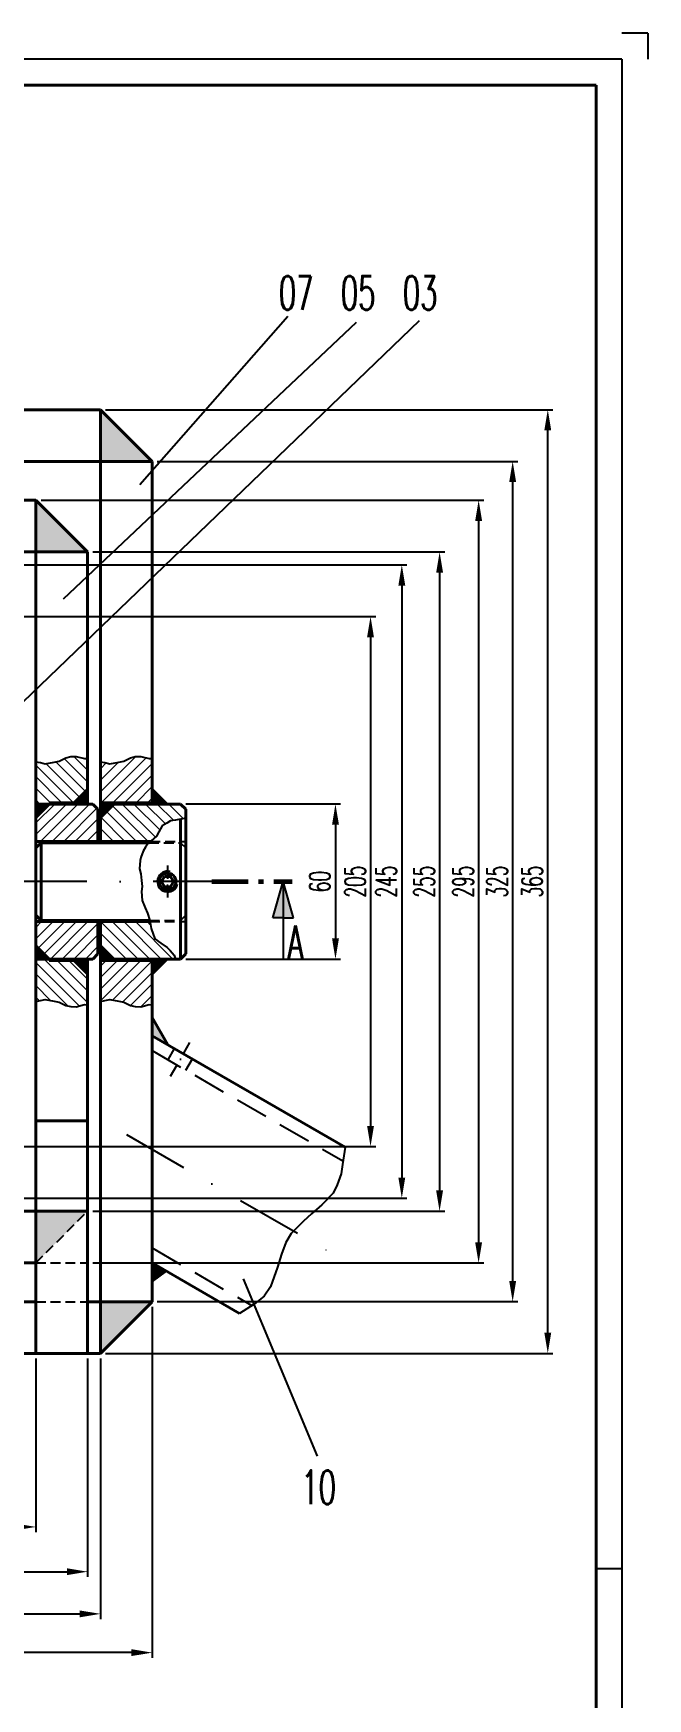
# Model space of a CAD drawing. Extents: x -3791 to -2950, y 5788 to 6382.
# Drawn here: x -3069.3 to -2950.4, y 6059.7 to 6381.8 of the extents above; entities that cross this region are included whole.
import ezdxf

# ---------------------------------------------------------------- set-up
doc = ezdxf.new("R2010")
doc.units = 0
doc.linetypes.add('STRICHPUNKT', pattern=[25.4, 12.7, -6.35, 0, -6.35])
doc.linetypes.add('VERDECKT', pattern=[9.525, 6.35, -3.175])
doc.layers.get('Defpoints').update_dxf_attribs({"linetype": 'CONTINUOUS'})
for name, color, linetype, lineweight in [('ACHSE', 150, 'STRICHPUNKT', 25), ('BEM', 6, 'CONTINUOUS', 25), ('SCHNITT', 1, 'STRICHPUNKT', 60), ('SCHRAFFUR', 252, 'CONTINUOUS', 13), ('TEXT_7', 1, 'CONTINUOUS', 60), ('VERDECKT', 2, 'VERDECKT', 25), ('VOLL_03', 6, 'CONTINUOUS', 25), ('VOLL_05', 7, 'CONTINUOUS', 40)]:
    doc.layers.add(name, color=color, linetype=linetype, lineweight=lineweight)
doc.layers.add('UMRISS05', color=3, linetype='CONTINUOUS')
doc.styles.add('ROMANS', font='romans.shx', dxfattribs={"width": 0.6, "height": 80})
doc.styles.get("Standard").update_dxf_attribs({"font": 'romans.shx', "width": 0.6})
doc.dimstyles.get("Standard").update_dxf_attribs({"dimtxt": 4, "dimasz": 4, "dimexe": 1, "dimexo": 1, "dimgap": 1, "dimtad": 1, "dimdsep": 46, "dimtxsty": 'Standard', "dimcen": 0, "dimclrd": 256, "dimclre": 256, "dimclrt": 256, "dimazin": 0, "dimtfac": 1, "dimtmove": 0, "dimatfit": 3, "dimfxl": 0, "dimtolj": 1, "dimtzin": 0, "dimarcsym": 0})
pattern_1 = [(135, (40.4683, 2060.1351), (-1.122532, -1.122532), [])]
pattern_2 = [(45, (40.4683, 2060.1351), (-1.122532, 1.122532), [])]
pattern_3 = [(135, (-3213.5297, 6656.8938), (-1.122532, -1.122532), [])]

# ---------------------------------------------------------------- blocks, each defined once
blk = doc.blocks.new('*D100')
at = {"layer": 'BEM', "lineweight": -2}
for p, q in [((-3228.81, 6135.53), (-3228.81, 6067.65)), ((-3046.31, 6135.53), (-3046.31, 6067.65)), ((-3050.31, 6068.65), (-3224.81, 6068.65))]:
    blk.add_line(p, q, dxfattribs=at)
at = {"layer": 'BEM'}
for points in [[(-3224.81, 6069.32), (-3224.81, 6067.99), (-3228.81, 6068.65)], [(-3050.31, 6069.32), (-3050.31, 6067.99), (-3046.31, 6068.65)]]:
    blk.add_solid(points, dxfattribs=at)
at = {"layer": 'Defpoints', "color": 0}
for p in [(-3228.81, 6136.53), (-3046.31, 6136.53), (-3228.81, 6068.65)]:
    blk.add_point(p, dxfattribs=at)
at = {"layer": 'BEM', "insert": (-3137.56, 6071.65), "char_height": 4, "attachment_point": 5}
blk.add_mtext('\\A1;365', dxfattribs=at)
blk = doc.blocks.new('*D99')
at = {"layer": 'BEM', "lineweight": -2}
for p, q in [((-3218.81, 6125.53), (-3218.81, 6075.15)), ((-3056.31, 6125.53), (-3056.31, 6075.15)), ((-3214.81, 6076.15), (-3060.31, 6076.15))]:
    blk.add_line(p, q, dxfattribs=at)
at = {"layer": 'BEM'}
for points in [[(-3214.81, 6076.81), (-3214.81, 6075.48), (-3218.81, 6076.15)], [(-3060.31, 6076.81), (-3060.31, 6075.48), (-3056.31, 6076.15)]]:
    blk.add_solid(points, dxfattribs=at)
at = {"layer": 'Defpoints', "color": 0}
for p in [(-3218.81, 6126.53), (-3056.31, 6126.53), (-3056.31, 6076.15)]:
    blk.add_point(p, dxfattribs=at)
at = {"layer": 'BEM', "insert": (-3137.56, 6079.15), "char_height": 4, "attachment_point": 5}
blk.add_mtext('\\A1;325', dxfattribs=at)
blk = doc.blocks.new('*D98')
at = {"layer": 'BEM', "lineweight": -2}
for p, q in [((-3216.31, 6153.03), (-3216.31, 6083.31)), ((-3058.81, 6125.53), (-3058.81, 6083.31)), ((-3212.31, 6084.31), (-3062.81, 6084.31))]:
    blk.add_line(p, q, dxfattribs=at)
at = {"layer": 'BEM'}
for points in [[(-3212.31, 6084.97), (-3212.31, 6083.64), (-3216.31, 6084.31)], [(-3062.81, 6084.97), (-3062.81, 6083.64), (-3058.81, 6084.31)]]:
    blk.add_solid(points, dxfattribs=at)
at = {"layer": 'Defpoints', "color": 0}
for p in [(-3216.31, 6154.03), (-3058.81, 6126.53), (-3058.81, 6084.31)]:
    blk.add_point(p, dxfattribs=at)
at = {"layer": 'BEM', "insert": (-3137.56, 6087.31), "char_height": 4, "attachment_point": 5}
blk.add_mtext('\\A1;315', dxfattribs=at)
blk = doc.blocks.new('*D97')
at = {"layer": 'BEM', "lineweight": -2}
for p, q in [((-3206.31, 6143.03), (-3206.31, 6091.96)), ((-3068.81, 6125.53), (-3068.81, 6091.96)), ((-3072.81, 6092.96), (-3202.31, 6092.96))]:
    blk.add_line(p, q, dxfattribs=at)
at = {"layer": 'BEM'}
for points in [[(-3202.31, 6093.63), (-3202.31, 6092.3), (-3206.31, 6092.96)], [(-3072.81, 6093.63), (-3072.81, 6092.3), (-3068.81, 6092.96)]]:
    blk.add_solid(points, dxfattribs=at)
at = {"layer": 'Defpoints', "color": 0}
for p in [(-3206.31, 6144.03), (-3068.81, 6126.53), (-3206.31, 6092.96)]:
    blk.add_point(p, dxfattribs=at)
at = {"layer": 'BEM', "insert": (-3137.56, 6095.96), "char_height": 4, "attachment_point": 5}
blk.add_mtext('\\A1;275', dxfattribs=at)
blk = doc.blocks.new('*D94')
at = {"layer": 'BEM', "lineweight": -2}
for p, q in [((-3055.31, 6309.03), (-2968.72, 6309.03)), ((-2969.72, 6130.53), (-2969.72, 6305.03)), ((-3055.31, 6126.53), (-2968.72, 6126.53))]:
    blk.add_line(p, q, dxfattribs=at)
at = {"layer": 'BEM'}
for points in [[(-2970.39, 6305.03), (-2969.06, 6305.03), (-2969.72, 6309.03)], [(-2970.39, 6130.53), (-2969.06, 6130.53), (-2969.72, 6126.53)]]:
    blk.add_solid(points, dxfattribs=at)
at = {"layer": 'Defpoints', "color": 0}
for p in [(-3056.31, 6309.03), (-2969.72, 6309.03), (-3056.31, 6126.53)]:
    blk.add_point(p, dxfattribs=at)
at = {"layer": 'BEM', "insert": (-2972.72, 6217.78), "char_height": 4, "attachment_point": 5, "rotation": 90}
blk.add_mtext('\\A1;365', dxfattribs=at)
blk = doc.blocks.new('*D93')
at = {"layer": 'BEM', "lineweight": -2}
for p, q in [((-3045.31, 6299.03), (-2975.52, 6299.03)), ((-2976.52, 6295.03), (-2976.52, 6140.53)), ((-3045.31, 6136.53), (-2975.52, 6136.53))]:
    blk.add_line(p, q, dxfattribs=at)
at = {"layer": 'BEM'}
for points in [[(-2977.19, 6295.03), (-2975.85, 6295.03), (-2976.52, 6299.03)], [(-2977.19, 6140.53), (-2975.85, 6140.53), (-2976.52, 6136.53)]]:
    blk.add_solid(points, dxfattribs=at)
at = {"layer": 'Defpoints', "color": 0}
for p in [(-3046.31, 6299.03), (-3046.31, 6136.53), (-2976.52, 6136.53)]:
    blk.add_point(p, dxfattribs=at)
at = {"layer": 'BEM', "insert": (-2979.52, 6217.78), "char_height": 4, "attachment_point": 5, "rotation": 90}
blk.add_mtext('\\A1;325', dxfattribs=at)
blk = doc.blocks.new('*D92')
at = {"layer": 'BEM', "lineweight": -2}
for p, q in [((-3067.81, 6291.53), (-2982.11, 6291.53)), ((-2983.11, 6287.53), (-2983.11, 6148.03)), ((-3057.81, 6144.03), (-2982.11, 6144.03))]:
    blk.add_line(p, q, dxfattribs=at)
at = {"layer": 'BEM'}
for points in [[(-2983.78, 6287.53), (-2982.44, 6287.53), (-2983.11, 6291.53)], [(-2983.78, 6148.03), (-2982.44, 6148.03), (-2983.11, 6144.03)]]:
    blk.add_solid(points, dxfattribs=at)
at = {"layer": 'Defpoints', "color": 0}
for p in [(-3068.81, 6291.53), (-3058.81, 6144.03), (-2983.11, 6144.03)]:
    blk.add_point(p, dxfattribs=at)
at = {"layer": 'BEM', "insert": (-2986.11, 6217.78), "char_height": 4, "attachment_point": 5, "rotation": 90}
blk.add_mtext('\\A1;295', dxfattribs=at)
blk = doc.blocks.new('*D91')
at = {"layer": 'BEM', "lineweight": -2}
for p, q in [((-3057.81, 6281.53), (-2989.66, 6281.53)), ((-2990.66, 6277.53), (-2990.66, 6158.03)), ((-3057.81, 6154.03), (-2989.66, 6154.03))]:
    blk.add_line(p, q, dxfattribs=at)
at = {"layer": 'BEM'}
for points in [[(-2991.33, 6277.53), (-2990, 6277.53), (-2990.66, 6281.53)], [(-2991.33, 6158.03), (-2990, 6158.03), (-2990.66, 6154.03)]]:
    blk.add_solid(points, dxfattribs=at)
at = {"layer": 'Defpoints', "color": 0}
for p in [(-3058.81, 6281.53), (-3058.81, 6154.03), (-2990.66, 6154.03)]:
    blk.add_point(p, dxfattribs=at)
at = {"layer": 'BEM', "insert": (-2993.66, 6217.78), "char_height": 4, "attachment_point": 5, "rotation": 90}
blk.add_mtext('\\A1;255', dxfattribs=at)
blk = doc.blocks.new('*D90')
at = {"layer": 'BEM', "lineweight": -2}
for p, q in [((-3085.31, 6279.03), (-2996.98, 6279.03)), ((-2997.98, 6275.03), (-2997.98, 6160.53)), ((-3085.31, 6156.53), (-2996.98, 6156.53))]:
    blk.add_line(p, q, dxfattribs=at)
at = {"layer": 'BEM'}
for points in [[(-2998.64, 6275.03), (-2997.31, 6275.03), (-2997.98, 6279.03)], [(-2998.64, 6160.53), (-2997.31, 6160.53), (-2997.98, 6156.53)]]:
    blk.add_solid(points, dxfattribs=at)
at = {"layer": 'Defpoints', "color": 0}
for p in [(-3086.31, 6279.03), (-3086.31, 6156.53), (-2997.98, 6156.53)]:
    blk.add_point(p, dxfattribs=at)
at = {"layer": 'BEM', "insert": (-3000.98, 6217.78), "char_height": 4, "attachment_point": 5, "rotation": 90}
blk.add_mtext('\\A1;245', dxfattribs=at)
blk = doc.blocks.new('*D89')
at = {"layer": 'BEM', "lineweight": -2}
for p, q in [((-3039.81, 6232.78), (-3009.82, 6232.78)), ((-3010.82, 6228.78), (-3010.82, 6206.78)), ((-3039.81, 6202.78), (-3009.82, 6202.78))]:
    blk.add_line(p, q, dxfattribs=at)
at = {"layer": 'BEM'}
for points in [[(-3011.48, 6228.78), (-3010.15, 6228.78), (-3010.82, 6232.78)], [(-3011.48, 6206.78), (-3010.15, 6206.78), (-3010.82, 6202.78)]]:
    blk.add_solid(points, dxfattribs=at)
at = {"layer": 'Defpoints', "color": 0}
for p in [(-3040.81, 6232.78), (-3040.81, 6202.78), (-3010.82, 6202.78)]:
    blk.add_point(p, dxfattribs=at)
at = {"layer": 'BEM', "insert": (-3013.82, 6217.78), "char_height": 4, "attachment_point": 5, "rotation": 90}
blk.add_mtext('\\A1;60', dxfattribs=at)
blk = doc.blocks.new('*D22')
at = {"layer": 'BEM', "lineweight": -2}
for p, q in [((-3075.31, 6269.03), (-3003.03, 6269.03)), ((-3004.03, 6265.03), (-3004.03, 6170.53)), ((-3075.31, 6166.53), (-3003.03, 6166.53))]:
    blk.add_line(p, q, dxfattribs=at)
at = {"layer": 'BEM'}
for points in [[(-3004.7, 6265.03), (-3003.37, 6265.03), (-3004.03, 6269.03)], [(-3004.7, 6170.53), (-3003.37, 6170.53), (-3004.03, 6166.53)]]:
    blk.add_solid(points, dxfattribs=at)
at = {"layer": 'Defpoints', "color": 0}
for p in [(-3076.31, 6269.03), (-3076.31, 6166.53), (-3004.03, 6166.53)]:
    blk.add_point(p, dxfattribs=at)
at = {"layer": 'BEM', "insert": (-3007.03, 6217.78), "char_height": 4, "attachment_point": 5, "rotation": 90}
blk.add_mtext('\\A1;205', dxfattribs=at)

msp = doc.modelspace()

# ---------------------------------------------------------------- hatches: boundary and pattern name
at = {"layer": 'SCHRAFFUR'}
for points in [[(-3056.3109, 6309.026), (-3056.3109, 6299.026), (-3046.3109, 6299.026)], [(-3058.8109, 6281.526), (-3068.8109, 6291.526), (-3068.8109, 6281.526)], [(-3058.8109, 6235.6044), (-3058.8109, 6232.776), (-3061.6393, 6232.776)], [(-3046.3109, 6235.6044), (-3046.3109, 6232.776), (-3043.4824, 6232.776)], [(-3068.8109, 6230.1976), (-3068.8109, 6233.026), (-3065.9824, 6233.026)], [(-3056.3109, 6230.1976), (-3056.3109, 6233.026), (-3053.4824, 6233.026)], [(-3068.8109, 6205.3544), (-3068.8109, 6202.526), (-3065.9824, 6202.526)], [(-3056.3109, 6205.3544), (-3056.3109, 6202.526), (-3053.4824, 6202.526)], [(-3058.8109, 6199.9476), (-3058.8109, 6202.776), (-3061.6393, 6202.776)], [(-3046.3109, 6199.9476), (-3046.3109, 6202.776), (-3043.4824, 6202.776)], [(-3046.3109, 6191.4979), (-3046.3109, 6187.9624), (-3043.2951, 6186.2212)], [(-3046.3109, 6144.026), (-3046.3109, 6140.4905), (-3043.6195, 6142.4721)], [(-3046.3109, 6136.526), (-3056.3109, 6136.526), (-3056.3109, 6126.526)]]:
    msp.add_hatch(color=256, dxfattribs=at).paths.add_polyline_path(points)
h = msp.add_hatch(dxfattribs=at)
h.set_pattern_fill('ANSI31', color=256, scale=0.5, angle=90, style=0)
h.set_pattern_definition(pattern_1)
h.paths.add_polyline_path([(-3058.8109, 6241.589), (-3059.3805, 6241.5511), (-3061.0001, 6241.9788), (-3062.0697, 6241.9483), (-3063.017, 6241.7344), (-3064.3004, 6241.0928), (-3065.2783, 6240.8789), (-3066.9895, 6240.5733), (-3067.9368, 6240.7872), (-3068.8109, 6240.9579), (-3068.8109, 6232.776), (-3066.2324, 6232.776), (-3065.9824, 6233.026), (-3061.3893, 6233.026), (-3058.8109, 6235.6044)])
h = msp.add_hatch(dxfattribs=at)
h.set_pattern_fill('ANSI31', color=256, scale=0.5, style=0)
h.set_pattern_definition(pattern_2)
h.paths.add_polyline_path([(-3046.3109, 6241.4006), (-3048.5001, 6241.9788), (-3049.5697, 6241.9483), (-3050.517, 6241.7344), (-3051.9226, 6241.0317), (-3054.4895, 6240.5733), (-3055.4368, 6240.7872), (-3056.3109, 6240.9579), (-3056.3109, 6233.026), (-3046.3109, 6233.026)])
h = msp.add_hatch(dxfattribs=at)
h.set_pattern_fill('ANSI31', color=256, scale=0.5, style=0)
h.set_pattern_definition([(45, (-3213.5297, 6656.8938), (-1.122532, 1.122532), [])])
h.paths.add_polyline_path([(-3056.8109, 6231.776), (-3057.8109, 6232.776), (-3068.8109, 6232.776), (-3068.8109, 6225.526), (-3056.8109, 6225.526)])
h.paths.add_polyline_path([(-3056.8109, 6210.026), (-3068.8109, 6210.026), (-3068.8109, 6202.776), (-3057.8109, 6202.776), (-3056.8109, 6203.776)])
h = msp.add_hatch(dxfattribs=at)
h.set_pattern_fill('ANSI31', color=256, scale=0.5, angle=90, style=0)
h.set_pattern_definition(pattern_3)
h.paths.add_polyline_path([(-3039.8109, 6230.0644), (-3039.8109, 6231.776), (-3040.8109, 6232.776), (-3056.3109, 6232.776), (-3056.3109, 6225.526), (-3046.625, 6225.526), (-3046.4667, 6225.6755), (-3045.488, 6226.5317), (-3045.0395, 6227.388), (-3044.3462, 6228.5296), (-3043.4899, 6229.1004), (-3042.7559, 6229.5489), (-3041.7772, 6229.6712)])
h = msp.add_hatch(dxfattribs=at)
h.set_pattern_fill('ANSI31', color=256, scale=0.5, angle=90, style=0)
h.set_pattern_definition(pattern_3)
h.paths.add_polyline_path([(-3056.3109, 6210.026), (-3056.3109, 6202.776), (-3041.792, 6202.776), (-3042.0627, 6203.5362), (-3042.7967, 6204.4332), (-3043.3676, 6205.004), (-3044.6317, 6205.8602), (-3045.7735, 6206.7164), (-3046.5075, 6208.7143), (-3046.7146, 6210.026)])
h = msp.add_hatch(dxfattribs=at)
h.set_pattern_fill('ANSI31', color=256, scale=0.5, angle=90, style=0)
h.set_pattern_definition(pattern_1)
h.paths.add_polyline_path([(-3065.9824, 6202.526), (-3066.2324, 6202.776), (-3068.8109, 6202.776), (-3068.8109, 6194.5941), (-3067.9368, 6194.7648), (-3066.9895, 6194.9787), (-3064.4226, 6194.5203), (-3063.017, 6193.8176), (-3062.0697, 6193.6037), (-3061.0001, 6193.5732), (-3058.8109, 6194.1514), (-3058.8109, 6199.9476), (-3061.3893, 6202.526)])
h = msp.add_hatch(dxfattribs=at)
h.set_pattern_fill('ANSI31', color=256, scale=0.5, style=0)
h.set_pattern_definition(pattern_2)
h.paths.add_polyline_path([(-3056.3109, 6194.5941), (-3055.4368, 6194.7648), (-3054.4895, 6194.9787), (-3051.9226, 6194.5203), (-3050.517, 6193.8176), (-3049.5697, 6193.6037), (-3048.5001, 6193.5732), (-3046.3109, 6194.1514), (-3046.3109, 6202.526), (-3056.3109, 6202.526)])
at = {"layer": 'VERDECKT', "ltscale": 0.3}
msp.add_hatch(color=256, dxfattribs=at).paths.add_polyline_path([(-3058.8109, 6154.026), (-3068.8109, 6154.026), (-3068.8109, 6144.026)])

# ---------------------------------------------------------------- linework, layer by layer
at = {"layer": 'ACHSE', "ltscale": 0.2}
for p, q in [((-3043.3109, 6220.8727), (-3043.3109, 6214.6793)), ((-3042.7487, 6180.1322), (-3038.9987, 6186.6274))]:
    msp.add_line(p, q, dxfattribs=at)
at = {"layer": 'ACHSE'}
for p, q in [((-3033.4363, 6217.776), (-3073.537, 6217.776)), ((-3051.2617, 6168.8526), (-3012.1465, 6146.2694))]:
    msp.add_line(p, q, dxfattribs=at)
at = {"layer": 'BEM'}
for p, q in [((-2994.6451, 6326.2253), (-3080.4629, 6243.7552)), ((-3006.8391, 6325.8803), (-3063.5525, 6272.3954)), ((-3020.0684, 6327.0305), (-3048.7127, 6294.4795)), ((-3028.7018, 6140.9418), (-3014.3341, 6106.6191))]:
    msp.add_line(p, q, dxfattribs=at)
at = {"layer": 'SCHNITT'}
for p, q in [((-3034.7174, 6217.776), (-3027.7174, 6217.776)), ((-3025.7174, 6217.776), (-3024.7174, 6217.776)), ((-3022.7174, 6217.776), (-3019.2174, 6217.776))]:
    msp.add_line(p, q, dxfattribs=at)
at = {"layer": 'SCHRAFFUR'}
msp.add_line((-3068.8109, 6154.026), (-3058.8109, 6154.026), dxfattribs=at)
at = {"layer": 'UMRISS05'}
for p, q in [((-3022.9674, 6210.776), (-3020.9674, 6217.776)), ((-3018.9674, 6210.776), (-3020.9674, 6217.776)), ((-3020.9674, 6217.776), (-3020.9674, 6202.776)), ((-3020.9674, 6210.776), (-3022.9674, 6210.776)), ((-3020.9674, 6210.776), (-3018.9674, 6210.776))]:
    msp.add_line(p, q, dxfattribs=at)
msp.add_solid([(-3022.9674, 6210.776), (-3018.9674, 6210.776), (-3020.9674, 6217.776)], dxfattribs=at)
at = {"layer": 'VERDECKT', "ltscale": 0.3}
for p, q in [((-3046.8898, 6225.276), (-3040.8109, 6225.276)), ((-3046.625, 6225.526), (-3039.8109, 6225.526)), ((-3040.8109, 6225.276), (-3039.8109, 6224.276)), ((-3046.756, 6210.276), (-3040.8109, 6210.276)), ((-3046.7146, 6210.026), (-3039.8109, 6210.026)), ((-3040.8109, 6210.276), (-3039.8109, 6211.276)), ((-3068.8109, 6144.026), (-3058.8109, 6154.026)), ((-3068.8109, 6144.026), (-3058.8109, 6144.026)), ((-3068.8109, 6136.526), (-3058.8109, 6136.526))]:
    msp.add_line(p, q, dxfattribs=at)
at = {"layer": 'VERDECKT'}
for p, q in [((-3046.3109, 6185.0756), (-3009.3701, 6163.7479)), ((-3043.2307, 6183.2973), (-3041.9807, 6185.4624)), ((-3039.7666, 6181.2973), (-3038.5166, 6183.4624)), ((-3046.3109, 6146.9128), (-3026.9956, 6135.7611))]:
    msp.add_line(p, q, dxfattribs=at)
at = {"layer": 'VOLL_03', "ltscale": 0.8}
for p, q in [((-2950.3783, 6381.8285), (-2955.3783, 6381.8285)), ((-2950.3783, 6381.8285), (-2950.3783, 6376.8285)), ((-2955.3783, 6376.8285), (-3786.3783, 6376.8285)), ((-2955.3783, 6376.8285), (-2955.3783, 5792.8285)), ((-2955.3783, 6084.8285), (-2960.3783, 6084.8285))]:
    msp.add_line(p, q, dxfattribs=at)
at = {"layer": 'VOLL_03'}
for points in [[(-3068.8109, 6240.9579), (-3067.9368, 6240.7872), (-3066.9895, 6240.5733), (-3065.2783, 6240.8789), (-3064.3004, 6241.0928), (-3063.017, 6241.7344), (-3062.0697, 6241.9483), (-3061.0001, 6241.9788), (-3059.3805, 6241.5511), (-3058.8109, 6241.589)], [(-3056.3109, 6240.9579), (-3055.4368, 6240.7872), (-3054.4895, 6240.5733), (-3052.7783, 6240.8789), (-3051.8004, 6241.0928), (-3050.517, 6241.7344), (-3049.5697, 6241.9483), (-3048.5001, 6241.9788), (-3046.8805, 6241.5511), (-3046.3109, 6241.589)], [(-3039.8109, 6230.0644), (-3041.7772, 6229.6712), (-3042.7559, 6229.5489), (-3043.4899, 6229.1004), (-3044.3462, 6228.5296), (-3045.0395, 6227.388), (-3045.488, 6226.5317), (-3046.4667, 6225.6755), (-3047.2007, 6224.9824), (-3047.6085, 6224.4116), (-3048.057, 6223.6777), (-3048.4648, 6222.4137), (-3048.6279, 6221.8429), (-3048.7503, 6220.2528), (-3048.5056, 6219.2743), (-3048.3425, 6217.9696), (-3048.2201, 6216.8279), (-3048.3425, 6215.8494), (-3048.2201, 6214.137), (-3047.6492, 6212.7099), (-3047.2007, 6211.6906), (-3046.7521, 6210.2636), (-3046.5075, 6208.7143), (-3045.7735, 6206.7164), (-3044.6317, 6205.8602), (-3043.3676, 6205.004), (-3042.7967, 6204.4332), (-3042.0627, 6203.5362), (-3041.792, 6202.776)], [(-3068.8109, 6194.5941), (-3067.9368, 6194.7648), (-3066.9895, 6194.9787), (-3065.2783, 6194.6731), (-3064.3004, 6194.4592), (-3063.017, 6193.8176), (-3062.0697, 6193.6037), (-3061.0001, 6193.5732), (-3059.3805, 6194.0009), (-3058.8109, 6193.963)], [(-3056.3109, 6194.5941), (-3055.4368, 6194.7648), (-3054.4895, 6194.9787), (-3052.7783, 6194.6731), (-3051.8004, 6194.4592), (-3050.517, 6193.8176), (-3049.5697, 6193.6037), (-3048.5001, 6193.5732), (-3046.8805, 6194.0009), (-3046.3109, 6193.963)], [(-3008.9565, 6166.3958), (-3009.4759, 6163.0709), (-3009.7032, 6161.2523), (-3010.4991, 6159.0926), (-3011.2948, 6157.5013), (-3013.4548, 6155.2848), (-3015.4442, 6153.523), (-3017.0358, 6152.1021), (-3019.423, 6149.7151), (-3020.4462, 6147.9533), (-3021.242, 6145.7369), (-3022.0377, 6143.1794), (-3023.4019, 6139.3715), (-3024.5956, 6137.6097), (-3026.5851, 6136.0184), (-3029.393, 6134.2585)]]:
    msp.add_lwpolyline(points, dxfattribs=at)
msp.add_arc((-3043.3109, 6217.776), 2, 75, 345, dxfattribs=at)
at = {"layer": 'VOLL_05', "ltscale": 0.8}
for q in [(-3781.3783, 6371.8285), (-2960.3783, 5797.8285)]:
    msp.add_line((-2960.3783, 6371.8285), q, dxfattribs=at)
at = {"layer": 'VOLL_05'}
for p, q in [((-3056.3109, 6309.026), (-3218.8109, 6309.026)), ((-3056.3109, 6309.026), (-3046.3109, 6299.026)), ((-3056.3109, 6232.776), (-3056.3109, 6309.026)), ((-3046.3109, 6299.026), (-3206.3109, 6299.026)), ((-3046.3109, 6232.776), (-3046.3109, 6299.026)), ((-3122.5609, 6291.526), (-3068.8109, 6291.526)), ((-3068.8109, 6291.526), (-3058.8109, 6281.526)), ((-3068.8109, 6144.026), (-3068.8109, 6291.526)), ((-3130.0609, 6281.526), (-3058.8109, 6281.526)), ((-3058.8109, 6232.776), (-3058.8109, 6281.526)), ((-3061.6393, 6232.776), (-3058.8109, 6235.6044)), ((-3043.4824, 6232.776), (-3046.3109, 6235.6044)), ((-3065.9824, 6233.026), (-3068.8109, 6230.1976)), ((-3057.8109, 6232.776), (-3068.8109, 6232.776)), ((-3066.2324, 6233.026), (-3061.3893, 6233.026)), ((-3056.8109, 6231.776), (-3057.8109, 6232.776)), ((-3053.4824, 6233.026), (-3056.3109, 6230.1976)), ((-3056.3109, 6233.026), (-3046.3109, 6233.026)), ((-3056.3109, 6232.776), (-3056.3109, 6225.276)), ((-3040.8109, 6232.776), (-3056.3109, 6232.776)), ((-3039.8109, 6231.776), (-3040.8109, 6232.776)), ((-3056.8109, 6225.276), (-3056.8109, 6231.776)), ((-3040.8109, 6202.776), (-3040.8109, 6229.8645)), ((-3039.8109, 6203.776), (-3039.8109, 6231.776)), ((-3056.8109, 6225.526), (-3068.8109, 6225.526)), ((-3067.8109, 6225.276), (-3068.8109, 6224.276)), ((-3046.8898, 6225.276), (-3067.8109, 6225.276)), ((-3067.8109, 6210.276), (-3067.8109, 6225.276)), ((-3046.625, 6225.526), (-3056.3109, 6225.526)), ((-3067.8109, 6210.276), (-3068.8109, 6211.276)), ((-3056.8109, 6210.026), (-3068.8109, 6210.026)), ((-3046.756, 6210.276), (-3067.8109, 6210.276)), ((-3056.8109, 6203.776), (-3056.8109, 6210.276)), ((-3056.3109, 6210.276), (-3056.3109, 6202.776)), ((-3046.7146, 6210.026), (-3056.3109, 6210.026)), ((-3065.9824, 6202.526), (-3068.8109, 6205.3544)), ((-3056.8109, 6203.776), (-3057.8109, 6202.776)), ((-3053.4824, 6202.526), (-3056.3109, 6205.3544)), ((-3039.8109, 6203.776), (-3040.8109, 6202.776)), ((-3057.8109, 6202.776), (-3068.8109, 6202.776)), ((-3066.2324, 6202.526), (-3061.3893, 6202.526)), ((-3061.6393, 6202.776), (-3058.8109, 6199.9476)), ((-3058.8109, 6154.026), (-3058.8109, 6202.776)), ((-3040.8109, 6202.776), (-3056.3109, 6202.776)), ((-3056.3109, 6126.526), (-3056.3109, 6202.776)), ((-3056.3109, 6202.526), (-3046.3109, 6202.526)), ((-3043.4824, 6202.776), (-3046.3109, 6199.9476)), ((-3046.3109, 6136.526), (-3046.3109, 6202.776)), ((-3046.3109, 6191.4979), (-3043.2951, 6186.2212)), ((-3046.3109, 6187.9624), (-3008.9565, 6166.3958)), ((-3058.8109, 6171.526), (-3068.8109, 6171.526)), ((-3130.0609, 6154.026), (-3058.8109, 6154.026)), ((-3058.8109, 6154.026), (-3058.8109, 6126.526)), ((-3122.5609, 6144.026), (-3068.8109, 6144.026)), ((-3068.8109, 6144.026), (-3068.8109, 6126.526)), ((-3046.3109, 6144.026), (-3029.393, 6134.2585)), ((-3046.3109, 6140.4905), (-3043.6195, 6142.4721)), ((-3068.8109, 6136.526), (-3228.8109, 6136.526)), ((-3046.3109, 6136.526), (-3058.8109, 6136.526)), ((-3056.3109, 6126.526), (-3046.3109, 6136.526)), ((-3056.3109, 6126.526), (-3218.8109, 6126.526))]:
    msp.add_line(p, q, dxfattribs=at)
msp.add_lwpolyline([(-3043.8882, 6218.776), (-3044.4656, 6217.776), (-3043.8882, 6216.776), (-3042.7335, 6216.776), (-3042.1562, 6217.776), (-3042.7335, 6218.776)], close=True, dxfattribs=at)
msp.add_circle((-3043.3109, 6217.776), 1.615, dxfattribs=at)

# ---------------------------------------------------------------- texts
at = {"layer": 'TEXT_7', "style": 'ROMANS', "width": 0.6}
for s, height, p in [('07', 6.53441, (-3021.7876, 6328.3549)), ('05', 6.53441, (-3009.7876, 6328.3549)), ('03', 6.53441, (-2997.7876, 6328.3549)), ('A', 6.5344, (-3020.0799, 6202.7123)), ('10', 6.53441, (-3017.4308, 6097.3561))]:
    msp.add_text(s, height=height, dxfattribs=at).set_placement(p)

# ---------------------------------------------------------------- dimensions: what is measured, and where the dimension line sits
at = {"layer": 'BEM'}
for base, p1, p2, picture, middle in [((-2969.7234, 6309.026), (-3056.3109, 6126.526), (-3056.3109, 6309.026), '*D94', (-2972.7234, 6217.776)), ((-2976.5213, 6136.526), (-3046.3109, 6299.026), (-3046.3109, 6136.526), '*D93', (-2979.5213, 6217.776)), ((-2983.1115, 6144.026), (-3068.8109, 6291.526), (-3058.8109, 6144.026), '*D92', (-2986.1115, 6217.776)), ((-2990.6627, 6154.026), (-3058.8109, 6281.526), (-3058.8109, 6154.026), '*D91', (-2993.6627, 6217.776)), ((-2997.9766, 6156.526), (-3086.3109, 6279.026), (-3086.3109, 6156.526), '*D90', (-3000.9766, 6217.776)), ((-3004.0333, 6166.526), (-3076.3109, 6269.026), (-3076.3109, 6166.526), '*D22', (-3007.0333, 6217.776)), ((-3010.8183, 6202.776), (-3040.8109, 6232.776), (-3040.8109, 6202.776), '*D89', (-3013.8183, 6217.776))]:
    dim = msp.add_linear_dim(base=base, p1=p1, p2=p2, angle=90, dimstyle='Standard', override={"dimlfac": 2}, dxfattribs=at)
    dim.commit()
    dim.dimension.update_dxf_attribs({"geometry": picture, "text_midpoint": middle})
for base, p1, p2, picture, middle in [((-3058.8109, 6084.3055), (-3216.3109, 6154.026), (-3058.8109, 6126.526), '*D98', (-3137.5609, 6087.3055)), ((-3206.3109, 6092.9647), (-3068.8109, 6126.526), (-3206.3109, 6144.026), '*D97', (-3137.5609, 6095.9647)), ((-3228.8109, 6068.6523), (-3046.3109, 6136.526), (-3228.8109, 6136.526), '*D100', (-3137.5609, 6071.6523)), ((-3056.3109, 6076.1459), (-3218.8109, 6126.526), (-3056.3109, 6126.526), '*D99', (-3137.5609, 6079.1459))]:
    dim = msp.add_linear_dim(base=base, p1=p1, p2=p2, dimstyle='Standard', override={"dimlfac": 2}, dxfattribs=at)
    dim.commit()
    dim.dimension.update_dxf_attribs({"geometry": picture, "text_midpoint": middle})

doc.saveas('drawing.dxf')
